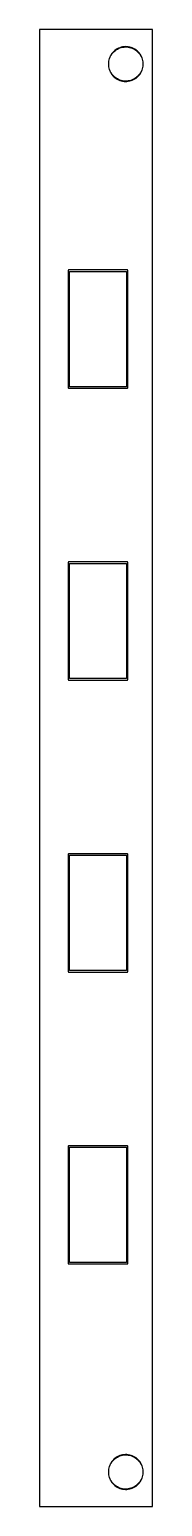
# Model space of a CAD drawing. Extents: x 1 to 11, y 0 to 129.
import ezdxf

# ---------------------------------------------------------------- set-up
doc = ezdxf.new("R2010")
doc.units = 0

msp = doc.modelspace()

# ---------------------------------------------------------------- linework, layer by layer
at = {"color": 34, "true_color": 0x008000}
for points in [[(1.27, 0.254, 0), (11.08964, 0.254, 0), (11.08964, 128.75514, 0), (1.27, 128.75514, 0), (1.27, 0.254, 0)], [(8.61821, 127.25907, 0), (8.4963, 127.2413, 0), (8.49236, 127.24067, 0), (8.37299, 127.21273, 0), (8.25615, 127.17717, 0), (8.14185, 127.13145, 0), (8.13831, 127.12965, 0), (8.02909, 127.07377, 0), (7.92495, 127.01027, 0), (7.82843, 126.93661, 0), (7.73445, 126.85533, 0), (7.64528, 126.76616, 0), (7.56908, 126.67218, 0), (7.49796, 126.57312, 0), (7.43446, 126.46644, 0), (7.43266, 126.4629, 0), (7.38186, 126.35114, 0), (7.33614, 126.23684, 0), (7.30312, 126.12, 0), (7.27772, 126.00062, 0), (7.27709, 125.99669, 0), (7.26186, 125.87478, 0), (7.25678, 125.75285, 0), (7.26186, 125.63094, 0), (7.27709, 125.50902, 0), (7.27772, 125.50509, 0), (7.30312, 125.38571, 0), (7.33614, 125.26887, 0), (7.38186, 125.15457, 0), (7.43266, 125.04281, 0), (7.43446, 125.03927, 0), (7.49796, 124.93259, 0), (7.56908, 124.83353, 0), (7.64528, 124.73955, 0), (7.73445, 124.65038, 0), (7.82843, 124.5691, 0), (7.92495, 124.49544, 0), (8.02909, 124.43194, 0), (8.13831, 124.37606, 0), (8.14185, 124.37426, 0), (8.25615, 124.32854, 0), (8.37299, 124.29298, 0), (8.49236, 124.26504, 0), (8.4963, 124.26442, 0), (8.61821, 124.24664, 0), (8.74014, 124.23902, 0), (8.86206, 124.24156, 0), (8.98398, 124.25426, 0), (8.9879, 124.25488, 0), (9.10981, 124.27774, 0), (9.22666, 124.30822, 0), (9.34096, 124.3514, 0), (9.45271, 124.4022, 0), (9.45626, 124.404, 0), (9.56293, 124.46242, 0), (9.66454, 124.531, 0), (9.76106, 124.6072, 0), (9.84995, 124.69102, 0), (9.85277, 124.69383, 0), (9.93404, 124.78527, 0), (10.01024, 124.88179, 0), (10.07629, 124.98593, 0), (10.13217, 125.09515, 0), (10.13397, 125.09869, 0), (10.18477, 125.21045, 0), (10.22287, 125.32475, 0), (10.25334, 125.44413, 0), (10.27366, 125.56605, 0), (10.2743, 125.56997, 0), (10.28445, 125.69189, 0), (10.28445, 125.81381, 0), (10.2743, 125.93574, 0), (10.27366, 125.93966, 0), (10.25334, 126.06158, 0), (10.22287, 126.18096, 0), (10.18477, 126.29526, 0), (10.13397, 126.40702, 0), (10.13217, 126.41056, 0), (10.07629, 126.51978, 0), (10.01024, 126.62392, 0), (9.93404, 126.72044, 0), (9.85277, 126.81188, 0), (9.84995, 126.81469, 0), (9.76106, 126.89851, 0), (9.66454, 126.97471, 0), (9.56293, 127.04329, 0), (9.45626, 127.10171, 0), (9.45271, 127.10351, 0), (9.34096, 127.15431, 0), (9.22666, 127.19749, 0), (9.10981, 127.22797, 0), (8.9879, 127.25083, 0), (8.98398, 127.25146, 0), (8.86206, 127.26415, 0), (8.74014, 127.26669, 0), (8.61821, 127.25907, 0)], [(8.9827, 124.27953, 0), (8.86206, 124.26695, 0), (8.74014, 124.26441, 0), (8.61821, 124.27203, 0), (8.49956, 124.28934, 0), (8.38083, 124.31713, 0), (8.26399, 124.35269, 0), (8.14984, 124.39835, 0), (8.04402, 124.45249, 0), (7.93988, 124.51599, 0), (7.84336, 124.58965, 0), (7.74938, 124.67093, 0), (7.66583, 124.75448, 0), (7.58963, 124.84846, 0), (7.51851, 124.94752, 0), (7.45582, 125.05284, 0), (7.40601, 125.16242, 0), (7.36029, 125.27672, 0), (7.32727, 125.39356, 0), (7.30219, 125.51146, 0), (7.28725, 125.63094, 0), (7.28218, 125.75285, 0), (7.28725, 125.87478, 0), (7.30219, 125.99425, 0), (7.32727, 126.11215, 0), (7.36029, 126.22899, 0), (7.40601, 126.34329, 0), (7.45582, 126.45287, 0), (7.51851, 126.55819, 0), (7.58963, 126.65725, 0), (7.66583, 126.75123, 0), (7.74938, 126.83478, 0), (7.84336, 126.91606, 0), (7.93988, 126.98972, 0), (8.04402, 127.05322, 0), (8.14984, 127.10736, 0), (8.26399, 127.15302, 0), (8.38083, 127.18858, 0), (8.49967, 127.21639, 0), (8.61821, 127.23368, 0), (8.74014, 127.2413, 0), (8.86206, 127.23876, 0), (8.98258, 127.22621, 0), (9.10197, 127.20382, 0), (9.21881, 127.17334, 0), (9.33311, 127.13016, 0), (9.44338, 127.08004, 0), (9.54801, 127.02274, 0), (9.6496, 126.95416, 0), (9.74613, 126.87796, 0), (9.8331, 126.79596, 0), (9.9135, 126.70551, 0), (9.98969, 126.60899, 0), (10.05574, 126.50485, 0), (10.10982, 126.39915, 0), (10.16062, 126.28741, 0), (10.19872, 126.17311, 0), (10.2292, 126.05373, 0), (10.2489, 125.93556, 0), (10.25905, 125.81381, 0), (10.25905, 125.69189, 0), (10.2489, 125.57015, 0), (10.2292, 125.45198, 0), (10.19872, 125.3326, 0), (10.16062, 125.2183, 0), (10.10981, 125.10654, 0), (10.05574, 125.00086, 0), (9.98969, 124.89672, 0), (9.9135, 124.8002, 0), (9.8331, 124.70975, 0), (9.74613, 124.62775, 0), (9.6496, 124.55155, 0), (9.54801, 124.48297, 0), (9.44338, 124.42567, 0), (9.33311, 124.37555, 0), (9.21881, 124.33237, 0), (9.10197, 124.30189, 0), (8.9827, 124.27953, 0)], [(3.80999, 107.83824, 0), (3.79037, 107.83513, 0), (3.77267, 107.82611, 0), (3.75862, 107.81206, 0), (3.7496, 107.79436, 0), (3.7465, 107.77474, 0), (3.7465, 97.61474, 0), (3.7496, 97.59511, 0), (3.75862, 97.57741, 0), (3.77267, 97.56336, 0), (3.79037, 97.55434, 0), (3.80999, 97.55124, 0), (8.88998, 97.55124, 0), (8.90962, 97.55434, 0), (8.92732, 97.56336, 0), (8.94136, 97.57741, 0), (8.95039, 97.59511, 0), (8.95349, 97.61474, 0), (8.95349, 107.77474, 0), (8.95039, 107.79436, 0), (8.94136, 107.81206, 0), (8.92732, 107.82611, 0), (8.90962, 107.83513, 0), (8.88998, 107.83824, 0), (3.80999, 107.83824, 0)], [(8.82649, 97.67824, 0), (3.87349, 97.67824, 0), (3.87349, 107.71123, 0), (8.82649, 107.71123, 0), (8.82649, 97.67824, 0)], [(3.80999, 82.43823, 0), (3.79037, 82.43513, 0), (3.77267, 82.4261, 0), (3.75862, 82.41206, 0), (3.7496, 82.39436, 0), (3.7465, 82.37474, 0), (3.7465, 72.21474, 0), (3.7496, 72.19511, 0), (3.75862, 72.1774, 0), (3.77267, 72.16336, 0), (3.79037, 72.15434, 0), (3.80999, 72.15124, 0), (8.88998, 72.15124, 0), (8.90962, 72.15434, 0), (8.92732, 72.16336, 0), (8.94136, 72.1774, 0), (8.95039, 72.19511, 0), (8.95349, 72.21474, 0), (8.95349, 82.37474, 0), (8.95039, 82.39436, 0), (8.94136, 82.41206, 0), (8.92732, 82.4261, 0), (8.90962, 82.43513, 0), (8.88998, 82.43823, 0), (3.80999, 82.43823, 0)], [(8.82649, 72.27824, 0), (3.87349, 72.27824, 0), (3.87349, 82.31124, 0), (8.82649, 82.31124, 0), (8.82649, 72.27824, 0)], [(3.80999, 57.03823, 0), (3.79037, 57.03513, 0), (3.77267, 57.02611, 0), (3.75862, 57.01206, 0), (3.7496, 56.99436, 0), (3.7465, 56.97474, 0), (3.7465, 46.81473, 0), (3.7496, 46.79511, 0), (3.75862, 46.77741, 0), (3.77267, 46.76336, 0), (3.79037, 46.75434, 0), (3.80999, 46.75124, 0), (8.88998, 46.75124, 0), (8.90962, 46.75434, 0), (8.92732, 46.76336, 0), (8.94136, 46.77741, 0), (8.95039, 46.79511, 0), (8.95349, 46.81473, 0), (8.95349, 56.97474, 0), (8.95039, 56.99436, 0), (8.94136, 57.01206, 0), (8.92732, 57.02611, 0), (8.90962, 57.03513, 0), (8.88998, 57.03823, 0), (3.80999, 57.03823, 0)], [(8.82649, 46.87823, 0), (3.87349, 46.87823, 0), (3.87349, 56.91124, 0), (8.82649, 56.91124, 0), (8.82649, 46.87823, 0)], [(3.80999, 31.63824, 0), (3.79037, 31.63513, 0), (3.77267, 31.62611, 0), (3.75862, 31.61206, 0), (3.7496, 31.59436, 0), (3.7465, 31.57474, 0), (3.7465, 21.41474, 0), (3.7496, 21.39511, 0), (3.75862, 21.37741, 0), (3.77267, 21.36336, 0), (3.79037, 21.35434, 0), (3.80999, 21.35123, 0), (8.88998, 21.35123, 0), (8.90962, 21.35434, 0), (8.92732, 21.36336, 0), (8.94136, 21.37741, 0), (8.95039, 21.39511, 0), (8.95349, 21.41474, 0), (8.95349, 31.57474, 0), (8.95039, 31.59436, 0), (8.94136, 31.61206, 0), (8.92732, 31.62611, 0), (8.90962, 31.63513, 0), (8.88998, 31.63824, 0), (3.80999, 31.63824, 0)], [(8.82649, 21.47824, 0), (3.87349, 21.47824, 0), (3.87349, 31.51124, 0), (8.82649, 31.51124, 0), (8.82649, 21.47824, 0)], [(8.61821, 4.75995, 0), (8.4963, 4.74217, 0), (8.49236, 4.74155, 0), (8.37299, 4.71361, 0), (8.25615, 4.67805, 0), (8.14185, 4.63232, 0), (8.13831, 4.63053, 0), (8.02909, 4.57465, 0), (7.92495, 4.51115, 0), (7.82843, 4.43749, 0), (7.73445, 4.35621, 0), (7.64528, 4.26704, 0), (7.56908, 4.17306, 0), (7.49796, 4.074, 0), (7.43446, 3.96732, 0), (7.43266, 3.96378, 0), (7.38186, 3.85202, 0), (7.33614, 3.73772, 0), (7.30312, 3.62088, 0), (7.27772, 3.5015, 0), (7.27709, 3.49757, 0), (7.26186, 3.37565, 0), (7.25678, 3.25373, 0), (7.26186, 3.13182, 0), (7.27709, 3.00989, 0), (7.27772, 3.00597, 0), (7.30312, 2.88659, 0), (7.33614, 2.76975, 0), (7.38186, 2.65545, 0), (7.43266, 2.54368, 0), (7.43446, 2.54015, 0), (7.49796, 2.43346, 0), (7.56908, 2.33441, 0), (7.64528, 2.24043, 0), (7.73445, 2.15126, 0), (7.82843, 2.06998, 0), (7.92495, 1.99632, 0), (8.02909, 1.93282, 0), (8.13831, 1.87694, 0), (8.14185, 1.87514, 0), (8.25615, 1.82942, 0), (8.37299, 1.79386, 0), (8.49236, 1.76592, 0), (8.4963, 1.7653, 0), (8.61821, 1.74752, 0), (8.74014, 1.7399, 0), (8.86206, 1.74243, 0), (8.98398, 1.75514, 0), (8.9879, 1.75576, 0), (9.10981, 1.77862, 0), (9.22666, 1.8091, 0), (9.34096, 1.85228, 0), (9.45271, 1.90308, 0), (9.45626, 1.90488, 0), (9.56293, 1.9633, 0), (9.66454, 2.03188, 0), (9.76106, 2.10808, 0), (9.84995, 2.1919, 0), (9.85277, 2.19471, 0), (9.93404, 2.28615, 0), (10.01024, 2.38267, 0), (10.07629, 2.48681, 0), (10.13217, 2.59602, 0), (10.13397, 2.59957, 0), (10.18477, 2.71133, 0), (10.22287, 2.82563, 0), (10.25334, 2.94501, 0), (10.27366, 3.06693, 0), (10.2743, 3.07085, 0), (10.28445, 3.19278, 0), (10.28445, 3.3147, 0), (10.2743, 3.43662, 0), (10.27366, 3.44054, 0), (10.25334, 3.56246, 0), (10.22287, 3.68184, 0), (10.18477, 3.79614, 0), (10.13397, 3.9079, 0), (10.13217, 3.91144, 0), (10.07629, 4.02066, 0), (10.01024, 4.12479, 0), (9.93404, 4.22132, 0), (9.85277, 4.31276, 0), (9.84995, 4.31557, 0), (9.76106, 4.39939, 0), (9.66454, 4.47559, 0), (9.56293, 4.54417, 0), (9.45626, 4.60259, 0), (9.45271, 4.60439, 0), (9.34096, 4.65519, 0), (9.22666, 4.69837, 0), (9.10981, 4.72885, 0), (8.9879, 4.75171, 0), (8.98398, 4.75233, 0), (8.86206, 4.76503, 0), (8.74014, 4.76757, 0), (8.61821, 4.75995, 0)], [(8.98258, 1.78038, 0), (8.86206, 1.76783, 0), (8.74014, 1.7653, 0), (8.61821, 1.77291, 0), (8.49956, 1.79022, 0), (8.38083, 1.81801, 0), (8.26399, 1.85357, 0), (8.14984, 1.89923, 0), (8.04402, 1.95337, 0), (7.93988, 2.01687, 0), (7.84336, 2.09053, 0), (7.74945, 2.17174, 0), (7.66584, 2.25534, 0), (7.66583, 2.25536, 0), (7.58963, 2.34934, 0), (7.51851, 2.4484, 0), (7.45584, 2.55368, 0), (7.40601, 2.6633, 0), (7.36029, 2.7776, 0), (7.32727, 2.89444, 0), (7.30218, 3.01235, 0), (7.28725, 3.13182, 0), (7.28218, 3.25373, 0), (7.28725, 3.37565, 0), (7.30219, 3.49513, 0), (7.32727, 3.61303, 0), (7.36029, 3.72987, 0), (7.40601, 3.84417, 0), (7.45582, 3.95375, 0), (7.51851, 4.05907, 0), (7.58963, 4.15813, 0), (7.66583, 4.25211, 0), (7.74938, 4.33566, 0), (7.84336, 4.41694, 0), (7.93988, 4.49059, 0), (8.04402, 4.5541, 0), (8.14984, 4.60824, 0), (8.26399, 4.6539, 0), (8.38083, 4.68946, 0), (8.49979, 4.71729, 0), (8.61821, 4.73456, 0), (8.74014, 4.74218, 0), (8.86206, 4.73963, 0), (8.98258, 4.72709, 0), (9.10197, 4.7047, 0), (9.21881, 4.67422, 0), (9.33311, 4.63103, 0), (9.44338, 4.58092, 0), (9.54801, 4.52362, 0), (9.6496, 4.45504, 0), (9.74613, 4.37884, 0), (9.8331, 4.29684, 0), (9.9135, 4.20639, 0), (9.98969, 4.10987, 0), (10.05574, 4.00573, 0), (10.10982, 3.90003, 0), (10.16062, 3.78829, 0), (10.19872, 3.67399, 0), (10.2292, 3.55461, 0), (10.2489, 3.43644, 0), (10.25905, 3.3147, 0), (10.25905, 3.19278, 0), (10.2489, 3.07103, 0), (10.2292, 2.95286, 0), (10.19872, 2.83348, 0), (10.16062, 2.71918, 0), (10.10986, 2.60752, 0), (10.05574, 2.50173, 0), (9.98969, 2.3976, 0), (9.9135, 2.30107, 0), (9.83316, 2.21068, 0), (9.74613, 2.12862, 0), (9.6496, 2.05243, 0), (9.54801, 1.98385, 0), (9.44338, 1.92655, 0), (9.33311, 1.87643, 0), (9.21881, 1.83325, 0), (9.10197, 1.80277, 0), (8.98258, 1.78038, 0)]]:
    msp.add_polyline3d(points, close=True, dxfattribs=at)
at = {"color": 5, "true_color": 0x0000ff}
msp.add_polyline3d([(11.08964, 0.254, 0), (11.08964, 128.75513, 0), (1.27, 128.75513, 0), (1.27, 0.254, 0), (11.08964, 0.254, 0)], close=True, dxfattribs=at)

doc.saveas('drawing.dxf')
